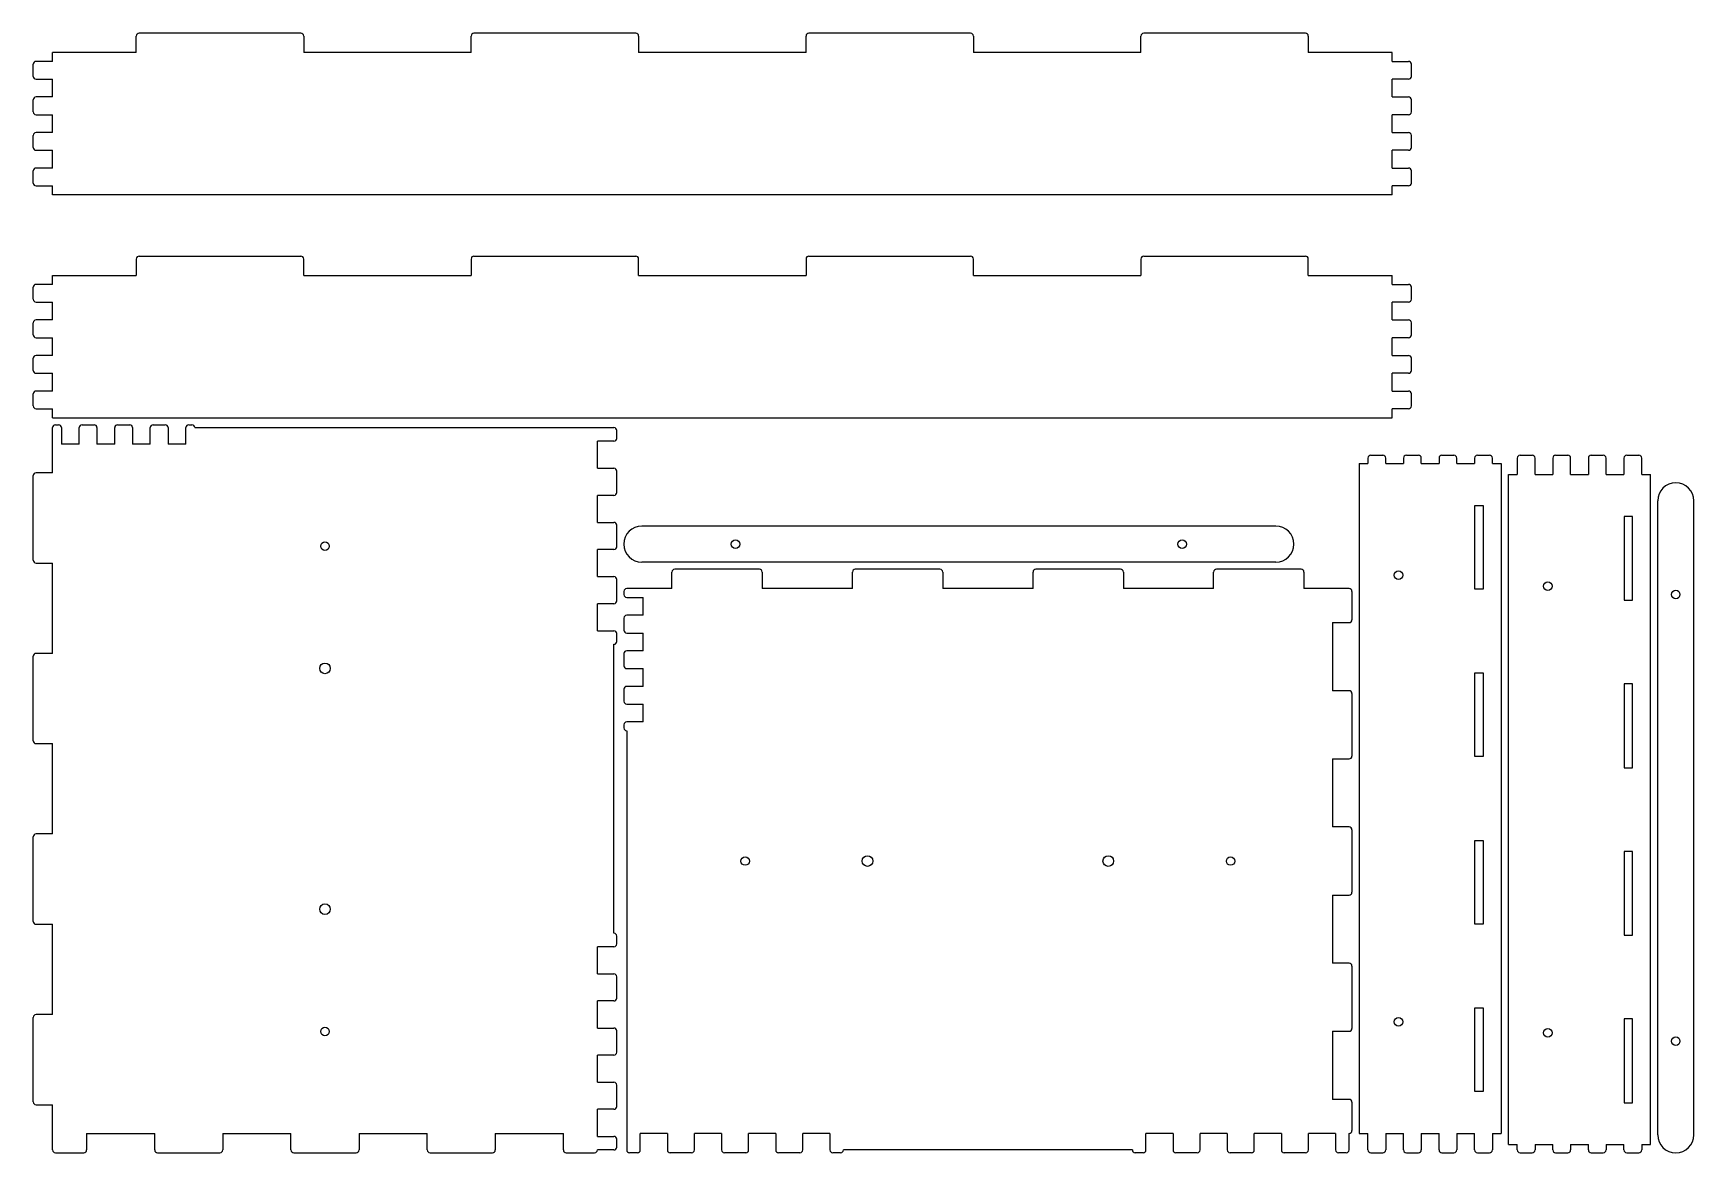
# Model space of a CAD drawing. Header units: millimetres. Extents: x 0 to 1168, y 0 to 787.
import ezdxf

# ---------------------------------------------------------------- set-up
doc = ezdxf.new("R2010")
doc.units = ezdxf.units.MM
doc.layers.add('SheetCutProfiles', color=7, linetype='CONTINUOUS')

msp = doc.modelspace()

# ---------------------------------------------------------------- linework, layer by layer
at = {"layer": 'SheetCutProfiles'}
for p, q in [((72.475, 773.8), (72.475, 785.4)), ((188.225, 787.4), (74.475, 787.4)), ((190.225, 785.4), (190.225, 773.8)), ((307.975, 773.8), (307.975, 785.4)), ((423.725, 787.4), (309.975, 787.4)), ((425.725, 785.4), (425.725, 773.8)), ((543.475, 773.8), (543.475, 785.4)), ((659.225, 787.4), (545.475, 787.4)), ((661.225, 785.4), (661.225, 773.8)), ((778.975, 773.8), (778.975, 785.4)), ((894.725, 787.4), (780.975, 787.4)), ((896.725, 785.4), (896.725, 773.8)), ((13.6, 767.55), (13.6, 773.8)), ((72.475, 773.8), (13.6, 773.8)), ((307.975, 773.8), (190.225, 773.8)), ((543.475, 773.8), (425.725, 773.8)), ((778.975, 773.8), (661.225, 773.8)), ((955.6, 773.8), (896.725, 773.8)), ((955.6, 767.55), (955.6, 773.8)), ((0, 757.05), (0, 765.55)), ((13.6, 767.55), (2, 767.55)), ((955.6, 767.55), (967.2, 767.55)), ((969.2, 757.05), (969.2, 765.55)), ((2, 755.05), (13.6, 755.05)), ((13.6, 742.55), (13.6, 755.05)), ((967.2, 755.05), (955.6, 755.05)), ((955.6, 742.55), (955.6, 755.05)), ((0, 732.05), (0, 740.55)), ((13.6, 742.55), (2, 742.55)), ((955.6, 742.55), (967.2, 742.55)), ((969.2, 732.05), (969.2, 740.55)), ((2, 730.05), (13.6, 730.05)), ((13.6, 717.55), (13.6, 730.05)), ((967.2, 730.05), (955.6, 730.05)), ((955.6, 717.55), (955.6, 730.05)), ((0, 707.05), (0, 715.55)), ((13.6, 717.55), (2, 717.55)), ((955.6, 717.55), (967.2, 717.55)), ((969.2, 707.05), (969.2, 715.55)), ((2, 705.05), (13.6, 705.05)), ((13.6, 692.55), (13.6, 705.05)), ((967.2, 705.05), (955.6, 705.05)), ((955.6, 692.55), (955.6, 705.05)), ((0, 682.05), (0, 690.55)), ((13.6, 692.55), (2, 692.55)), ((955.6, 692.55), (967.2, 692.55)), ((969.2, 682.05), (969.2, 690.55)), ((2, 680.05), (13.6, 680.05)), ((13.6, 673.8), (13.6, 680.05)), ((967.2, 680.05), (955.6, 680.05)), ((955.6, 673.8), (955.6, 680.05)), ((955.6, 673.8), (13.6, 673.8)), ((72.475, 628.6), (72.475, 617)), ((74.475, 630.6), (188.225, 630.6)), ((190.225, 617), (190.225, 628.6)), ((307.975, 628.6), (307.975, 617)), ((309.975, 630.6), (423.725, 630.6)), ((425.725, 617), (425.725, 628.6)), ((543.475, 628.6), (543.475, 617)), ((545.475, 630.6), (659.225, 630.6)), ((661.225, 617), (661.225, 628.6)), ((778.975, 628.6), (778.975, 617)), ((780.975, 630.6), (894.725, 630.6)), ((896.725, 617), (896.725, 628.6)), ((0, 600.25), (0, 608.75)), ((13.6, 610.75), (2, 610.75)), ((13.6, 617), (72.475, 617)), ((13.6, 610.75), (13.6, 617)), ((190.225, 617), (307.975, 617)), ((425.725, 617), (543.475, 617)), ((661.225, 617), (778.975, 617)), ((896.725, 617), (955.6, 617)), ((955.6, 610.75), (955.6, 617)), ((955.6, 610.75), (967.2, 610.75)), ((969.2, 600.25), (969.2, 608.75)), ((2, 598.25), (13.6, 598.25)), ((13.6, 585.75), (13.6, 598.25)), ((955.6, 585.75), (955.6, 598.25)), ((967.2, 598.25), (955.6, 598.25)), ((13.6, 585.75), (2, 585.75)), ((955.6, 585.75), (967.2, 585.75)), ((0, 575.25), (0, 583.75)), ((2, 573.25), (13.6, 573.25)), ((13.6, 560.75), (13.6, 573.25)), ((955.6, 560.75), (955.6, 573.25)), ((967.2, 573.25), (955.6, 573.25)), ((969.2, 575.25), (969.2, 583.75)), ((13.6, 560.75), (2, 560.75)), ((955.6, 560.75), (967.2, 560.75)), ((0, 550.25), (0, 558.75)), ((969.2, 550.25), (969.2, 558.75)), ((2, 548.25), (13.6, 548.25)), ((13.6, 535.75), (13.6, 548.25)), ((955.6, 535.75), (955.6, 548.25)), ((967.2, 548.25), (955.6, 548.25)), ((0, 525.25), (0, 533.75)), ((13.6, 535.75), (2, 535.75)), ((955.6, 535.75), (967.2, 535.75)), ((969.2, 525.25), (969.2, 533.75)), ((2, 523.25), (13.6, 523.25)), ((13.6, 517), (13.6, 523.25)), ((13.6, 517), (955.6, 517)), ((955.6, 517), (955.6, 523.25)), ((967.2, 523.25), (955.6, 523.25)), ((13.6, 478.25), (13.6, 510)), ((15.6, 512), (17.85, 512)), ((19.85, 510), (19.85, 498.4)), ((32.35, 498.4), (32.35, 510)), ((34.35, 512), (42.85, 512)), ((44.85, 510), (44.85, 498.4)), ((57.35, 498.4), (57.35, 510)), ((59.35, 512), (67.85, 512)), ((69.85, 510), (69.85, 498.4)), ((82.35, 498.4), (82.35, 510)), ((84.35, 512), (92.85, 512)), ((94.85, 510), (94.85, 498.4)), ((107.35, 498.4), (107.35, 510)), ((109.35, 512), (111.6, 512)), ((113.6, 510), (408.4, 510)), ((410.4, 502.475), (410.4, 508)), ((32.35, 498.4), (19.85, 498.4)), ((57.35, 498.4), (44.85, 498.4)), ((82.35, 498.4), (69.85, 498.4)), ((107.35, 498.4), (94.85, 498.4)), ((396.8, 481.425), (396.8, 500.475)), ((408.4, 500.475), (396.8, 500.475)), ((940.65, 490.6), (949.15, 490.6)), ((965.65, 490.6), (974.15, 490.6)), ((990.65, 490.6), (999.15, 490.6)), ((1015.65, 490.6), (1024.15, 490.6)), ((1045.65, 490.6), (1054.15, 490.6)), ((1070.65, 490.6), (1079.15, 490.6)), ((1095.65, 490.6), (1104.15, 490.6)), ((1120.65, 490.6), (1129.15, 490.6)), ((396.8, 481.425), (408.4, 481.425)), ((410.4, 464.375), (410.4, 479.425)), ((932.4, 484.8), (932.4, 13.6)), ((932.4, 484.8), (938.65, 484.8)), ((938.65, 488.6), (938.65, 484.8)), ((951.15, 484.8), (951.15, 488.6)), ((951.15, 484.8), (963.65, 484.8)), ((963.65, 488.6), (963.65, 484.8)), ((976.15, 484.8), (976.15, 488.6)), ((976.15, 484.8), (988.65, 484.8)), ((988.65, 488.6), (988.65, 484.8)), ((1001.15, 484.8), (1001.15, 488.6)), ((1001.15, 484.8), (1013.65, 484.8)), ((1013.65, 488.6), (1013.65, 484.8)), ((1026.15, 484.8), (1026.15, 488.6)), ((1026.15, 484.8), (1032.4, 484.8)), ((1032.4, 484.8), (1032.4, 13.6)), ((1043.65, 488.6), (1043.65, 477)), ((1056.15, 477), (1056.15, 488.6)), ((1068.65, 488.6), (1068.65, 477)), ((1081.15, 477), (1081.15, 488.6)), ((1093.65, 488.6), (1093.65, 477)), ((1106.15, 477), (1106.15, 488.6)), ((1118.65, 488.6), (1118.65, 477)), ((1131.15, 477), (1131.15, 488.6)), ((0, 416.75), (0, 476.25)), ((13.6, 478.25), (2, 478.25)), ((1037.4, 477), (1043.65, 477)), ((1037.4, 5.8), (1037.4, 477)), ((1056.15, 477), (1068.65, 477)), ((1081.15, 477), (1093.65, 477)), ((1106.15, 477), (1118.65, 477)), ((1131.15, 477), (1137.4, 477)), ((1137.4, 5.8), (1137.4, 477)), ((396.8, 443.325), (396.8, 462.375)), ((408.4, 462.375), (396.8, 462.375)), ((1142.4, 12.7), (1142.4, 458.5)), ((1167.8, 12.7), (1167.8, 458.5)), ((1013.9, 455.35), (1019.7, 455.35)), ((1013.9, 396.45), (1013.9, 455.35)), ((1019.7, 455.35), (1019.7, 396.45)), ((1118.9, 447.55), (1118.9, 388.65)), ((1124.7, 447.55), (1118.9, 447.55)), ((1124.7, 388.65), (1124.7, 447.55)), ((396.8, 443.325), (408.4, 443.325)), ((410.4, 426.275), (410.4, 441.325)), ((873.9, 440.8), (428.1, 440.8)), ((396.8, 405.225), (396.8, 424.275)), ((408.4, 424.275), (396.8, 424.275)), ((2, 414.75), (13.6, 414.75)), ((13.6, 351.25), (13.6, 414.75)), ((873.9, 415.4), (428.1, 415.4)), ((510.65, 410.4), (451.15, 410.4)), ((637.65, 410.4), (578.15, 410.4)), ((764.65, 410.4), (705.15, 410.4)), ((891.65, 410.4), (832.15, 410.4)), ((396.8, 405.225), (408.4, 405.225)), ((410.4, 388.175), (410.4, 403.225)), ((449.15, 396.8), (449.15, 408.4)), ((512.65, 408.4), (512.65, 396.8)), ((576.15, 396.8), (576.15, 408.4)), ((639.65, 408.4), (639.65, 396.8)), ((703.15, 396.8), (703.15, 408.4)), ((766.65, 408.4), (766.65, 396.8)), ((830.15, 396.8), (830.15, 408.4)), ((893.65, 408.4), (893.65, 396.8)), ((396.8, 367.125), (396.8, 386.175)), ((408.4, 386.175), (396.8, 386.175)), ((415.4, 394.8), (415.4, 392.55)), ((449.15, 396.8), (417.4, 396.8)), ((417.4, 390.55), (429, 390.55)), ((429, 378.05), (429, 390.55)), ((576.15, 396.8), (512.65, 396.8)), ((703.15, 396.8), (639.65, 396.8)), ((830.15, 396.8), (766.65, 396.8)), ((925.4, 396.8), (893.65, 396.8)), ((927.4, 394.8), (927.4, 374.85)), ((1019.7, 396.45), (1013.9, 396.45)), ((1118.9, 388.65), (1124.7, 388.65)), ((415.4, 376.05), (415.4, 367.55)), ((429, 378.05), (417.4, 378.05)), ((396.8, 367.125), (408.4, 367.125)), ((410.4, 359.6), (410.4, 365.125)), ((417.4, 365.55), (429, 365.55)), ((429, 353.05), (429, 365.55)), ((913.8, 372.85), (925.4, 372.85)), ((913.8, 372.85), (913.8, 324.95)), ((13.6, 351.25), (2, 351.25)), ((408.4, 154.4), (408.4, 357.6)), ((415.4, 351.05), (415.4, 342.55)), ((429, 353.05), (417.4, 353.05)), ((0, 289.75), (0, 349.25)), ((417.4, 340.55), (429, 340.55)), ((429, 328.05), (429, 340.55)), ((429, 328.05), (417.4, 328.05)), ((1013.9, 337.55), (1019.7, 337.55)), ((1013.9, 278.65), (1013.9, 337.55)), ((1019.7, 337.55), (1019.7, 278.65)), ((1118.9, 329.75), (1118.9, 270.85)), ((1124.7, 329.75), (1118.9, 329.75)), ((1124.7, 270.85), (1124.7, 329.75)), ((415.4, 326.05), (415.4, 317.55)), ((417.4, 315.55), (429, 315.55)), ((429, 303.05), (429, 315.55)), ((925.4, 324.95), (913.8, 324.95)), ((927.4, 322.95), (927.4, 279.05)), ((415.4, 301.05), (415.4, 298.8)), ((429, 303.05), (417.4, 303.05)), ((417.4, 296.8), (417.4, 2)), ((2, 287.75), (13.6, 287.75)), ((13.6, 224.25), (13.6, 287.75)), ((913.8, 277.05), (925.4, 277.05)), ((913.8, 277.05), (913.8, 229.15)), ((1019.7, 278.65), (1013.9, 278.65)), ((1118.9, 270.85), (1124.7, 270.85)), ((0, 162.75), (0, 222.25)), ((13.6, 224.25), (2, 224.25)), ((925.4, 229.15), (913.8, 229.15)), ((927.4, 227.15), (927.4, 183.25)), ((1013.9, 219.75), (1019.7, 219.75)), ((1013.9, 160.85), (1013.9, 219.75)), ((1019.7, 219.75), (1019.7, 160.85)), ((1118.9, 211.95), (1118.9, 153.05)), ((1124.7, 211.95), (1118.9, 211.95)), ((1124.7, 153.05), (1124.7, 211.95)), ((913.8, 181.25), (925.4, 181.25)), ((913.8, 181.25), (913.8, 133.35)), ((2, 160.75), (13.6, 160.75)), ((13.6, 97.25), (13.6, 160.75)), ((410.4, 146.875), (410.4, 152.4)), ((1019.7, 160.85), (1013.9, 160.85)), ((1118.9, 153.05), (1124.7, 153.05)), ((396.8, 125.825), (396.8, 144.875)), ((408.4, 144.875), (396.8, 144.875)), ((925.4, 133.35), (913.8, 133.35)), ((927.4, 131.35), (927.4, 87.45)), ((396.8, 125.825), (408.4, 125.825)), ((410.4, 108.775), (410.4, 123.825)), ((396.8, 87.725), (396.8, 106.775)), ((408.4, 106.775), (396.8, 106.775)), ((0, 35.75), (0, 95.25)), ((13.6, 97.25), (2, 97.25)), ((1013.9, 101.95), (1019.7, 101.95)), ((1013.9, 43.05), (1013.9, 101.95)), ((1019.7, 101.95), (1019.7, 43.05)), ((1118.9, 94.15), (1118.9, 35.25)), ((1124.7, 94.15), (1118.9, 94.15)), ((1124.7, 35.25), (1124.7, 94.15)), ((396.8, 87.725), (408.4, 87.725)), ((410.4, 70.675), (410.4, 85.725)), ((913.8, 85.45), (925.4, 85.45)), ((913.8, 85.45), (913.8, 37.55)), ((396.8, 49.625), (396.8, 68.675)), ((408.4, 68.675), (396.8, 68.675)), ((396.8, 49.625), (408.4, 49.625)), ((410.4, 32.575), (410.4, 47.625)), ((925.4, 37.55), (913.8, 37.55)), ((927.4, 35.55), (927.4, 15.6)), ((1019.7, 43.05), (1013.9, 43.05)), ((1118.9, 35.25), (1124.7, 35.25)), ((2, 33.75), (13.6, 33.75)), ((13.6, 2), (13.6, 33.75)), ((396.8, 11.525), (396.8, 30.575)), ((408.4, 30.575), (396.8, 30.575)), ((37.55, 13.6), (37.55, 2)), ((37.55, 13.6), (85.45, 13.6)), ((85.45, 2), (85.45, 13.6)), ((133.35, 13.6), (133.35, 2)), ((133.35, 13.6), (181.25, 13.6)), ((181.25, 2), (181.25, 13.6)), ((229.15, 13.6), (229.15, 2)), ((229.15, 13.6), (277.05, 13.6)), ((277.05, 2), (277.05, 13.6)), ((324.95, 13.6), (324.95, 2)), ((324.95, 13.6), (372.85, 13.6)), ((372.85, 2), (372.85, 13.6)), ((445.975, 13.6), (426.925, 13.6)), ((426.925, 2), (426.925, 13.6)), ((445.975, 13.6), (445.975, 2)), ((484.075, 13.6), (465.025, 13.6)), ((465.025, 2), (465.025, 13.6)), ((484.075, 13.6), (484.075, 2)), ((522.175, 13.6), (503.125, 13.6)), ((503.125, 2), (503.125, 13.6)), ((522.175, 13.6), (522.175, 2)), ((560.275, 13.6), (541.225, 13.6)), ((541.225, 2), (541.225, 13.6)), ((560.275, 13.6), (560.275, 2)), ((801.575, 13.6), (782.525, 13.6)), ((782.525, 2), (782.525, 13.6)), ((801.575, 13.6), (801.575, 2)), ((839.675, 13.6), (820.625, 13.6)), ((820.625, 2), (820.625, 13.6)), ((839.675, 13.6), (839.675, 2)), ((877.775, 13.6), (858.725, 13.6)), ((858.725, 2), (858.725, 13.6)), ((877.775, 13.6), (877.775, 2)), ((915.875, 13.6), (896.825, 13.6)), ((896.825, 2), (896.825, 13.6)), ((915.875, 13.6), (915.875, 2)), ((925.4, 2), (925.4, 13.6)), ((932.4, 13.6), (938.65, 13.6)), ((938.65, 2), (938.65, 13.6)), ((951.15, 13.6), (963.65, 13.6)), ((951.15, 13.6), (951.15, 2)), ((963.65, 2), (963.65, 13.6)), ((976.15, 13.6), (988.65, 13.6)), ((976.15, 13.6), (976.15, 2)), ((988.65, 2), (988.65, 13.6)), ((1001.15, 13.6), (1013.65, 13.6)), ((1001.15, 13.6), (1001.15, 2)), ((1013.65, 2), (1013.65, 13.6)), ((1026.15, 13.6), (1032.4, 13.6)), ((1026.15, 13.6), (1026.15, 2)), ((15.6, 0), (35.55, 0)), ((87.45, 0), (131.35, 0)), ((183.25, 0), (227.15, 0)), ((279.05, 0), (322.95, 0)), ((374.85, 0), (394.8, 0)), ((396.8, 11.525), (408.4, 11.525)), ((408.4, 2), (396.8, 2)), ((410.4, 4), (410.4, 9.525)), ((424.925, 0), (419.4, 0)), ((463.025, 0), (447.975, 0)), ((501.125, 0), (486.075, 0)), ((539.225, 0), (524.175, 0)), ((567.8, 0), (562.275, 0)), ((773, 2), (569.8, 2)), ((780.525, 0), (775, 0)), ((818.625, 0), (803.575, 0)), ((856.725, 0), (841.675, 0)), ((894.825, 0), (879.775, 0)), ((923.4, 0), (917.875, 0)), ((940.65, 0), (949.15, 0)), ((965.65, 0), (974.15, 0)), ((990.65, 0), (999.15, 0)), ((1015.65, 0), (1024.15, 0)), ((1037.4, 5.8), (1043.65, 5.8)), ((1043.65, 2), (1043.65, 5.8)), ((1045.65, 0), (1054.15, 0)), ((1056.15, 5.8), (1056.15, 2)), ((1056.15, 5.8), (1068.65, 5.8)), ((1068.65, 2), (1068.65, 5.8)), ((1070.65, 0), (1079.15, 0)), ((1081.15, 5.8), (1081.15, 2)), ((1081.15, 5.8), (1093.65, 5.8)), ((1093.65, 2), (1093.65, 5.8)), ((1095.65, 0), (1104.15, 0)), ((1106.15, 5.8), (1106.15, 2)), ((1106.15, 5.8), (1118.65, 5.8)), ((1118.65, 2), (1118.65, 5.8)), ((1120.65, 0), (1129.15, 0)), ((1131.15, 5.8), (1131.15, 2)), ((1131.15, 5.8), (1137.4, 5.8))]:
    msp.add_line(p, q, dxfattribs=at)
for centre, radius in [((205.2, 426.667), 3), ((493.933, 428.1), 3), ((808.067, 428.1), 3), ((960.2, 406.267), 3), ((1065.2, 398.467), 3), ((1155.1, 392.667), 3), ((205.2, 340.667), 3.75), ((500.733, 205.2), 3), ((586.733, 205.2), 3.75), ((756.067, 205.2), 3.75), ((842.067, 205.2), 3), ((205.2, 171.333), 3.75), ((960.2, 92.133), 3), ((205.2, 85.333), 3), ((1065.2, 84.333), 3), ((1155.1, 78.533), 3)]:
    msp.add_circle(centre, radius, dxfattribs=at)
for centre, radius, start, end in [((74.475, 785.4), 2, 90, 180), ((188.225, 785.4), 2, 0, 90), ((309.975, 785.4), 2, 90, 180), ((423.725, 785.4), 2, 0, 90), ((545.475, 785.4), 2, 90, 180), ((659.225, 785.4), 2, 0, 90), ((780.975, 785.4), 2, 90, 180), ((894.725, 785.4), 2, 0, 90), ((2, 765.55), 2, 90, 180), ((967.2, 765.55), 2, 0, 90), ((2, 757.05), 2, 180, -90), ((967.2, 757.05), 2, -90, 0), ((2, 740.55), 2, 90, 180), ((967.2, 740.55), 2, 0, 90), ((2, 732.05), 2, 180, -90), ((967.2, 732.05), 2, -90, 0), ((2, 715.55), 2, 90, 180), ((967.2, 715.55), 2, 0, 90), ((2, 707.05), 2, 180, -90), ((967.2, 707.05), 2, -90, 0), ((2, 690.55), 2, 90, 180), ((967.2, 690.55), 2, 0, 90), ((2, 682.05), 2, 180, -90), ((967.2, 682.05), 2, -90, 0), ((74.475, 628.6), 2, 90, 180), ((188.225, 628.6), 2, 0, 90), ((309.975, 628.6), 2, 90, 180), ((423.725, 628.6), 2, 0, 90), ((545.475, 628.6), 2, 90, 180), ((659.225, 628.6), 2, 0, 90), ((780.975, 628.6), 2, 90, 180), ((894.725, 628.6), 2, 0, 90), ((2, 608.75), 2, 90, 180), ((967.2, 608.75), 2, 0, 90), ((2, 600.25), 2, 180, -90), ((967.2, 600.25), 2, -90, 0), ((2, 583.75), 2, 90, 180), ((967.2, 583.75), 2, 0, 90), ((2, 575.25), 2, 180, -90), ((967.2, 575.25), 2, -90, 0), ((2, 558.75), 2, 90, 180), ((967.2, 558.75), 2, 0, 90), ((2, 550.25), 2, 180, -90), ((967.2, 550.25), 2, -90, 0), ((2, 533.75), 2, 90, 180), ((967.2, 533.75), 2, 0, 90), ((2, 525.25), 2, 180, -90), ((967.2, 525.25), 2, -90, 0), ((15.6, 510), 2, 90, 180), ((17.85, 510), 2, 0, 90), ((34.35, 510), 2, 90, 180), ((42.85, 510), 2, 0, 90), ((59.35, 510), 2, 90, 180), ((67.85, 510), 2, 0, 90), ((84.35, 510), 2, 90, 180), ((92.85, 510), 2, 0, 90), ((109.35, 510), 2, 90, 180), ((111.6, 510), 2, 0, 90), ((408.4, 508), 2, 0, 90), ((408.4, 502.475), 2, -90, 0), ((940.65, 488.6), 2, 90, 180), ((949.15, 488.6), 2, 0, 90), ((965.65, 488.6), 2, 90, 180), ((974.15, 488.6), 2, 0, 90), ((990.65, 488.6), 2, 90, 180), ((999.15, 488.6), 2, 0, 90), ((1015.65, 488.6), 2, 90, 180), ((1024.15, 488.6), 2, 0, 90), ((1045.65, 488.6), 2, 90, 180), ((1054.15, 488.6), 2, 0, 90), ((1070.65, 488.6), 2, 90, 180), ((1079.15, 488.6), 2, 0, 90), ((1095.65, 488.6), 2, 90, 180), ((1104.15, 488.6), 2, 0, 90), ((1120.65, 488.6), 2, 90, 180), ((1129.15, 488.6), 2, 0, 90), ((408.4, 479.425), 2, 0, 90), ((2, 476.25), 2, 90, 180), ((1155.1, 458.5), 12.7, 0, 180), ((408.4, 464.375), 2, -90, 0), ((408.4, 441.325), 2, 0, 90), ((428.1, 428.1), 12.7, 90, -90), ((873.9, 428.1), 12.7, -90, 90), ((408.4, 426.275), 2, -90, 0), ((2, 416.75), 2, 180, -90), ((451.15, 408.4), 2, 90, 180), ((510.65, 408.4), 2, 0, 90), ((578.15, 408.4), 2, 90, 180), ((637.65, 408.4), 2, 0, 90), ((705.15, 408.4), 2, 90, 180), ((764.65, 408.4), 2, 0, 90), ((832.15, 408.4), 2, 90, 180), ((891.65, 408.4), 2, 0, 90), ((408.4, 403.225), 2, 0, 90), ((408.4, 388.175), 2, -90, 0), ((417.4, 394.8), 2, 90, 180), ((417.4, 392.55), 2, 180, -90), ((925.4, 394.8), 2, 0, 90), ((417.4, 376.05), 2, 90, 180), ((925.4, 374.85), 2, -90, 0), ((408.4, 365.125), 2, 0, 90), ((417.4, 367.55), 2, 180, -90), ((2, 349.25), 2, 90, 180), ((408.4, 359.6), 2, -90, 0), ((417.4, 351.05), 2, 90, 180), ((417.4, 342.55), 2, 180, -90), ((417.4, 326.05), 2, 90, 180), ((417.4, 317.55), 2, 180, -90), ((925.4, 322.95), 2, 0, 90), ((417.4, 301.05), 2, 90, 180), ((417.4, 298.8), 2, 180, -90), ((2, 289.75), 2, 180, -90), ((925.4, 279.05), 2, -90, 0), ((2, 222.25), 2, 90, 180), ((925.4, 227.15), 2, 0, 90), ((925.4, 183.25), 2, -90, 0), ((2, 162.75), 2, 180, -90), ((408.4, 152.4), 2, 0, 90), ((408.4, 146.875), 2, -90, 0), ((925.4, 131.35), 2, 0, 90), ((408.4, 123.825), 2, 0, 90), ((408.4, 108.775), 2, -90, 0), ((2, 95.25), 2, 90, 180), ((408.4, 85.725), 2, 0, 90), ((925.4, 87.45), 2, -90, 0), ((408.4, 70.675), 2, -90, 0), ((408.4, 47.625), 2, 0, 90), ((2, 35.75), 2, 180, -90), ((925.4, 35.55), 2, 0, 90), ((408.4, 32.575), 2, -90, 0), ((925.4, 15.6), 2, -90, 0), ((1155.1, 12.7), 12.7, 180, 0), ((15.6, 2), 2, 180, -90), ((35.55, 2), 2, -90, 0), ((87.45, 2), 2, 180, -90), ((131.35, 2), 2, -90, 0), ((183.25, 2), 2, 180, -90), ((227.15, 2), 2, -90, 0), ((279.05, 2), 2, 180, -90), ((322.95, 2), 2, -90, 0), ((374.85, 2), 2, 180, -90), ((394.8, 2), 2, -90, 0), ((408.4, 9.525), 2, 0, 90), ((408.4, 4), 2, -90, 0), ((419.4, 2), 2, 180, -90), ((424.925, 2), 2, -90, 0), ((447.975, 2), 2, 180, -90), ((463.025, 2), 2, -90, 0), ((486.075, 2), 2, 180, -90), ((501.125, 2), 2, -90, 0), ((524.175, 2), 2, 180, -90), ((539.225, 2), 2, -90, 0), ((562.275, 2), 2, 180, -90), ((567.8, 2), 2, -90, 0), ((775, 2), 2, 180, -90), ((780.525, 2), 2, -90, 0), ((803.575, 2), 2, 180, -90), ((818.625, 2), 2, -90, 0), ((841.675, 2), 2, 180, -90), ((856.725, 2), 2, -90, 0), ((879.775, 2), 2, 180, -90), ((894.825, 2), 2, -90, 0), ((917.875, 2), 2, 180, -90), ((923.4, 2), 2, -90, 0), ((940.65, 2), 2, 180, -90), ((949.15, 2), 2, -90, 0), ((965.65, 2), 2, 180, -90), ((974.15, 2), 2, -90, 0), ((990.65, 2), 2, 180, -90), ((999.15, 2), 2, -90, 0), ((1015.65, 2), 2, 180, -90), ((1024.15, 2), 2, -90, 0), ((1045.65, 2), 2, 180, -90), ((1054.15, 2), 2, -90, 0), ((1070.65, 2), 2, 180, -90), ((1079.15, 2), 2, -90, 0), ((1095.65, 2), 2, 180, -90), ((1104.15, 2), 2, -90, 0), ((1120.65, 2), 2, 180, -90), ((1129.15, 2), 2, -90, 0)]:
    msp.add_arc(centre, radius, start, end, dxfattribs=at)

doc.saveas('drawing.dxf')
